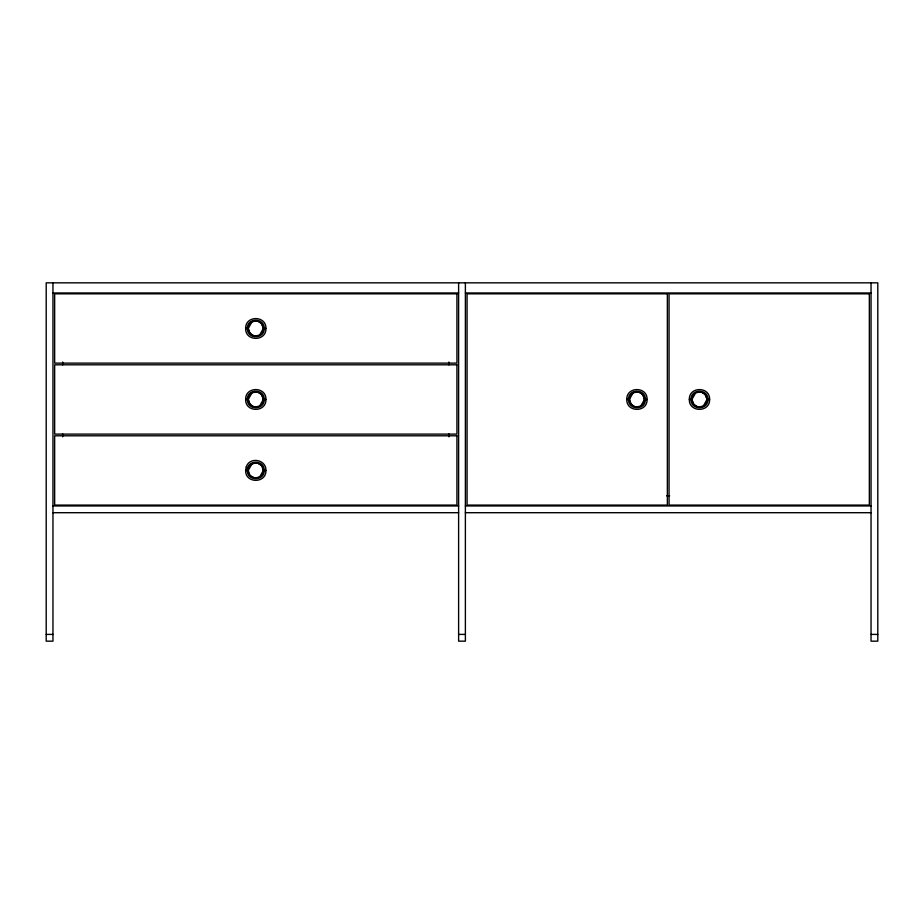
<?xml version="1.0" encoding="UTF-8"?>
<svg xmlns="http://www.w3.org/2000/svg" width="924" height="924" viewBox="0 0 924 924"><rect width="100%" height="100%" fill="white"/><g stroke="black" fill="none" stroke-linecap="round" stroke-linejoin="round"><path stroke-width="1.39" d="M247.366 328.459C246.974 317.51 264.611 317.51 264.218 328.459C264.645 339.431 246.962 339.443 247.366 328.47L245.657 328.459C245.195 315.315 266.389 315.315 265.927 328.459C266.424 341.626 245.172 341.637 245.645 328.47L248.221 328.459L252.021 321.771C260.406 316.643 268.064 330.549 259.563 335.169C251.178 340.298 243.52 326.391 252.021 321.771L257.103 320.859L261.573 323.492L263.352 328.459L259.563 335.169L254.481 336.082L250 333.448L248.221 328.47M247.366 399.445C246.974 388.496 264.611 388.496 264.218 399.445C264.645 410.418 246.962 410.429 247.366 399.457L245.657 399.445C245.195 386.301 266.389 386.301 265.927 399.445C266.424 412.612 245.172 412.635 245.645 399.457L248.221 399.445L252.021 392.769C260.406 387.641 268.064 401.536 259.563 406.156C251.178 411.284 243.52 397.389 252.021 392.769L257.103 391.857L261.573 394.479L263.352 399.445L259.563 406.156L254.481 407.068L250 404.435L248.221 399.457M248.221 470.432L252.021 463.756L257.103 462.843L261.573 465.477L263.352 470.432L265.927 470.455C266.401 483.61 245.172 483.61 245.645 470.455L248.221 470.432C247.863 460.579 263.733 460.602 263.363 470.455C263.733 480.318 247.851 480.318 248.221 470.455L250 475.433L254.481 478.054L259.563 477.142L263.363 470.455M264.218 470.455C264.622 481.416 246.962 481.416 247.366 470.455M628.516 399.445C628.124 388.496 645.761 388.496 645.368 399.445C645.795 410.418 628.112 410.429 628.516 399.457L626.807 399.445C626.345 386.301 647.539 386.301 647.077 399.445C647.574 412.612 626.322 412.635 626.795 399.457L629.371 399.445L633.171 392.769C641.556 387.641 649.214 401.536 640.713 406.156C632.328 411.284 624.67 397.389 633.171 392.769L638.253 391.857L642.723 394.479L644.502 399.445L640.713 406.156L635.631 407.068L631.15 404.435L629.371 399.457M691.06 399.445C690.667 388.496 708.292 388.496 707.899 399.445C708.327 410.418 690.644 410.429 691.048 399.457L689.339 399.445C688.877 386.301 710.082 386.301 709.62 399.445C710.117 412.612 688.865 412.635 689.339 399.457L691.914 399.445L695.714 392.769C704.088 387.641 711.757 401.536 703.245 406.156C694.871 411.284 687.202 397.389 695.714 392.769L700.785 391.857L705.266 394.479L707.045 399.445L703.245 406.156L698.174 407.068L693.693 404.435L691.914 399.457M52.957 292.977L458.616 292.977M465.384 292.977L871.043 292.977M264.218 328.459L265.927 328.459L263.352 328.459M264.218 399.445L265.927 399.445L263.352 399.445M644.502 399.445L647.077 399.457L645.368 399.445M707.045 399.445L709.62 399.457L707.899 399.445M666.62 495.807L669.623 495.807M52.957 505.948L458.616 505.948M465.384 505.948L871.043 505.948M52.957 512.704L458.616 512.704M465.384 512.704L871.043 512.704M46.2 634.407L52.957 634.407M458.616 634.407L465.384 634.407M871.043 634.407L877.8 634.407M871.043 282.836L871.043 641.164L877.8 641.164L877.8 282.836L46.2 282.836L46.2 641.164L52.957 641.164L52.957 282.836M465.384 282.836L465.384 641.164L458.616 641.164L458.616 282.836M448.902 362.023L448.902 364.899M448.902 433.945L448.902 436.821M62.682 362.023L62.682 364.899M62.682 433.945L62.682 436.821M246.258 466.932L245.657 470.432L247.366 470.432C246.974 459.494 264.611 459.494 264.218 470.432L265.927 470.432C266.401 459.447 249.572 456.398 246.258 466.932M456.93 293.82L54.655 293.82L54.655 363.12L456.93 363.12L456.93 293.82M667.359 293.82L467.07 293.82L467.07 505.093L667.359 505.093L667.359 293.82M869.345 293.82L669.057 293.82L669.057 505.093L869.345 505.093L869.345 293.82M456.93 364.807L54.655 364.807L54.655 434.107L456.93 434.107L456.93 364.807M456.93 435.793L54.655 435.793L54.655 505.093L456.93 505.093L456.93 435.793"/></g></svg>
